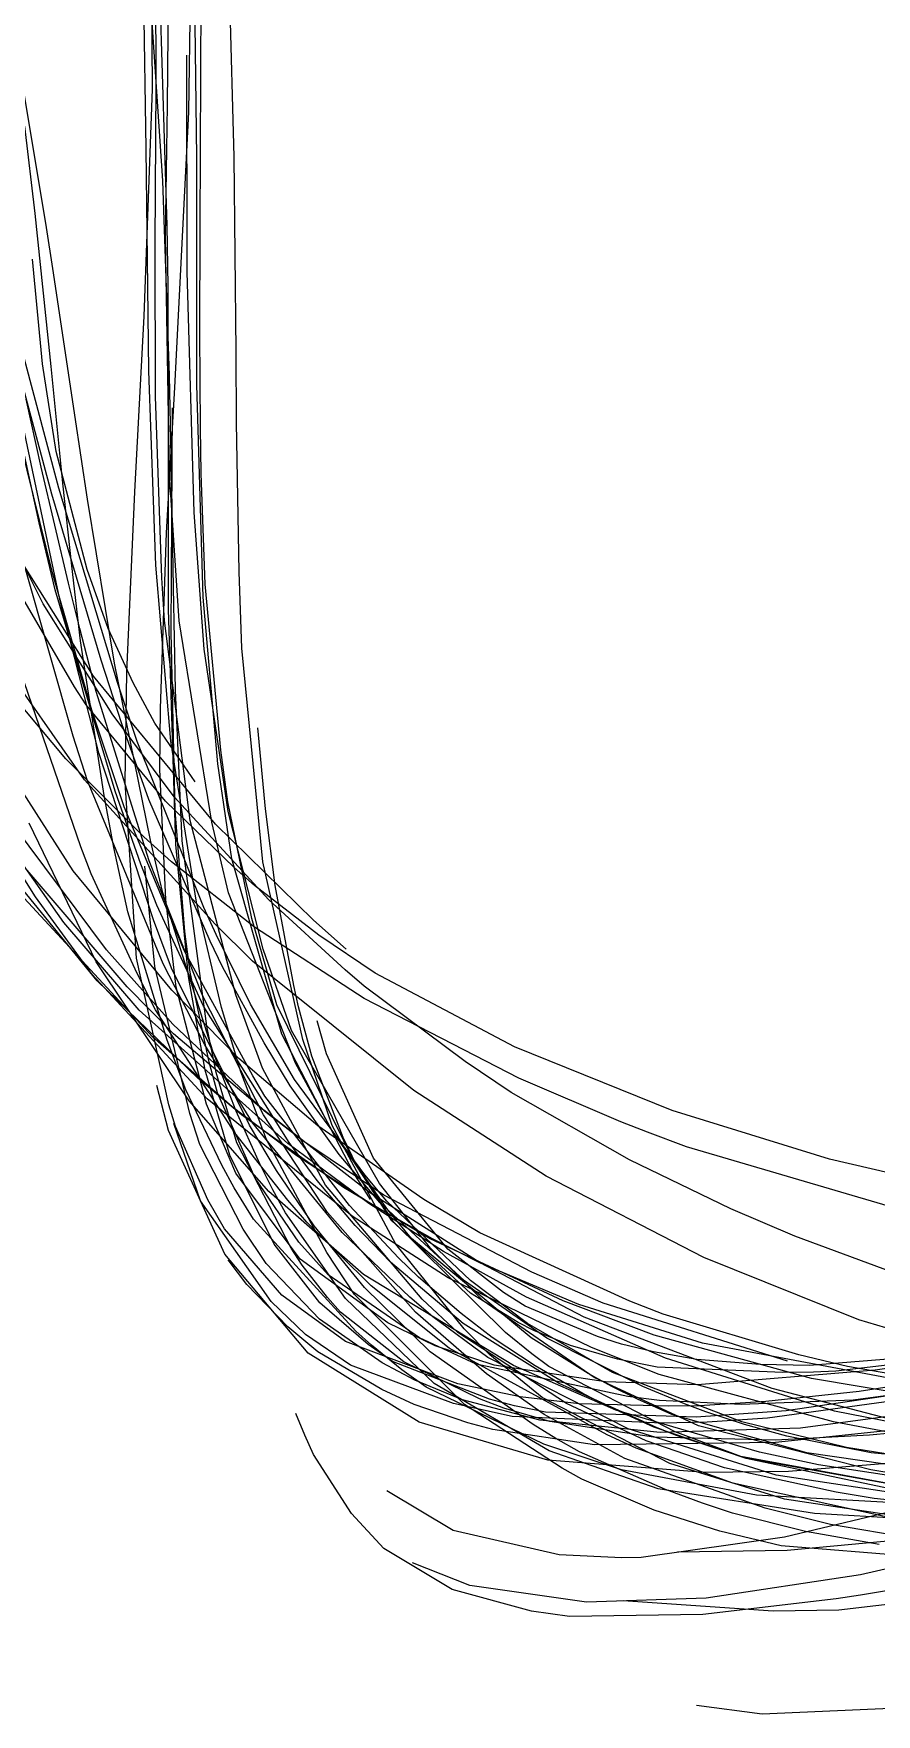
# Model space of a CAD drawing. Header units: metres. Extents: x -663 to 215, y -40 to 703.
# Drawn here: x -326.6 to -258.6, y 292.1 to 427.7 of the extents above; entities that cross this region are included whole.
import ezdxf

# ---------------------------------------------------------------- set-up
doc = ezdxf.new("R2010")
doc.units = ezdxf.units.M

msp = doc.modelspace()

# ---------------------------------------------------------------- linework, layer by layer
for p, q in [((-316.72, 426.72, -2193.24), (-316.99, 446.84, -2179.3)), ((-313.44, 417.73, -2188.88), (-313.7, 439.32, -2176.43)), ((-316.18, 415.86, -2182.14), (-317.65, 438.04, -2173.09)), ((-314.07, 421.41, -2178.37), (-313.87, 437.65, -2171.47)), ((-315.82, 412.27, -2174.89), (-316.58, 436.4, -2163.57)), ((-317.51, 418.44, -2196.61), (-317.79, 434.79, -2185.58)), ((-317.02, 423.27, -2172.87), (-317.09, 435.07, -2167.5)), ((-315.81, 421.97, -2189.8), (-315.68, 433.45, -2182.74)), ((-313.15, 412.11, -2192.72), (-313.08, 433.2, -2179.6)), ((-310.41, 417.79, -2191.85), (-310.8, 431.86, -2182.32)), ((-325.63, 412.45, -2188.87), (-328.01, 426.78, -2177.88)), ((-316.72, 423.64, -2195.35), (-316.72, 426.72, -2193.24)), ((-314.22, 408.51, -2195.91), (-314.24, 426.02, -2184.94)), ((-316.79, 410.74, -2203.99), (-316.72, 423.64, -2195.35)), ((-317.69, 404.93, -2181.44), (-317.02, 423.27, -2172.87)), ((-315.96, 411.33, -2196.31), (-315.81, 421.97, -2189.8)), ((-315.21, 399.18, -2188.26), (-314.07, 421.41, -2178.37)), ((-326.48, 413.24, -2190.91), (-327.32, 420.29, -2185.55)), ((-317.37, 405.04, -2205.45), (-317.51, 418.44, -2196.61)), ((-313.44, 406.47, -2195.37), (-313.44, 417.73, -2188.88)), ((-310.27, 402.09, -2202.42), (-310.41, 417.79, -2191.85)), ((-315.64, 400.16, -2188.86), (-316.18, 415.86, -2182.14)), ((-325.19, 400.89, -2200.27), (-326.48, 413.24, -2190.91)), ((-325, 408.43, -2191.94), (-325.63, 412.45, -2188.87)), ((-315.64, 392.14, -2208.06), (-315.96, 411.33, -2196.31)), ((-315.75, 407.35, -2177.26), (-315.82, 412.27, -2174.89)), ((-313.18, 403.56, -2197.97), (-313.15, 412.11, -2192.72)), ((-316.76, 398.45, -2212.09), (-316.79, 410.74, -2203.99)), ((-325.89, 401.1, -2238.61), (-326.71, 409.53, -2226.83)), ((-323.27, 396.95, -2200.61), (-325, 408.43, -2191.94)), ((-313.66, 389.1, -2207.95), (-314.22, 408.51, -2195.91)), ((-315.71, 396.88, -2182.47), (-315.75, 407.35, -2177.26)), ((-313.42, 399.41, -2199.45), (-313.44, 406.47, -2195.37)), ((-324.57, 391.05, -2206.55), (-328.33, 405.21, -2194.95)), ((-318.45, 390.75, -2188.36), (-317.69, 404.93, -2181.44)), ((-317.3, 400.49, -2208.42), (-317.37, 405.04, -2205.45)), ((-313.14, 395.93, -2202.63), (-313.18, 403.56, -2197.97)), ((-310.23, 396.32, -2206.3), (-310.27, 402.09, -2202.42)), ((-324.48, 382.08, -2216.57), (-328.42, 400.65, -2201.08)), ((-325.15, 390.58, -2208.37), (-327.83, 400.64, -2200.05)), ((-324.79, 394.01, -2248.27), (-325.89, 401.1, -2238.61)), ((-324.24, 391.47, -2207.39), (-325.19, 400.89, -2200.27)), ((-316.74, 384.85, -2218.48), (-317.3, 400.49, -2208.42)), ((-315.88, 387.44, -2193.8), (-315.21, 399.18, -2188.26)), ((-315.44, 391.01, -2192.98), (-315.64, 400.16, -2188.86)), ((-312.93, 382.27, -2209.51), (-313.42, 399.41, -2199.45)), ((-325.99, 392.74, -2206.85), (-327.2, 398.24, -2202.12)), ((-316.25, 383.82, -2221.61), (-316.76, 398.45, -2212.09)), ((-315.48, 384.06, -2193.19), (-315.4, 397.54, -2186.8)), ((-326.15, 388.27, -2215.88), (-327.92, 396.33, -2208.77)), ((-322.25, 390.17, -2205.69), (-323.27, 396.95, -2200.61)), ((-315.71, 394, -2183.93), (-315.71, 396.88, -2182.47)), ((-310.02, 384.31, -2214.4), (-310.23, 396.32, -2206.3)), ((-313.08, 392.25, -2204.88), (-313.14, 395.93, -2202.63)), ((-325.08, 384.21, -2220.44), (-327.64, 394.59, -2211.59)), ((-322.29, 384.49, -2260.67), (-324.79, 394.01, -2248.27)), ((-315.73, 381.28, -2190.73), (-315.71, 394, -2183.93)), ((-323.79, 383.4, -2214.8), (-325.99, 392.74, -2206.85)), ((-314.86, 380.34, -2215.36), (-315.64, 392.14, -2208.06)), ((-312.76, 383.31, -2210.32), (-313.08, 392.25, -2204.88)), ((-319.83, 375.36, -2219.3), (-324.57, 391.05, -2206.55)), ((-323.53, 384.8, -2212.42), (-324.24, 391.47, -2207.39)), ((-319.07, 376.2, -2196), (-318.45, 390.75, -2188.36)), ((-315.31, 383.05, -2196.75), (-315.44, 391.01, -2192.98)), ((-325.83, 381.71, -2244.97), (-329.87, 389.75, -2238.7)), ((-321.16, 377.18, -2219.38), (-325.15, 390.58, -2208.37)), ((-320.09, 376.93, -2215.48), (-322.25, 390.17, -2205.69)), ((-324.87, 382.85, -2220.62), (-326.15, 388.27, -2215.88)), ((-312.85, 378.05, -2214.85), (-313.66, 389.1, -2207.95)), ((-316.36, 373.26, -2201.16), (-315.88, 387.44, -2193.8)), ((-321.77, 375.89, -2248.25), (-327.5, 385, -2241.52)), ((-323.42, 371.04, -2229.77), (-327.29, 384.62, -2218.11)), ((-321.91, 373.15, -2229.65), (-325.08, 384.21, -2220.44)), ((-322.83, 378.73, -2216.98), (-323.53, 384.8, -2212.42)), ((-320.58, 379.72, -2266.65), (-322.29, 384.49, -2260.67)), ((-315.53, 370.64, -2227.53), (-316.74, 384.85, -2218.48)), ((-315.51, 379.42, -2195.52), (-315.48, 384.06, -2193.19)), ((-309.81, 378.14, -2218.59), (-310.02, 384.31, -2214.4)), ((-323.32, 375.02, -2261.26), (-328.41, 383.78, -2251.65)), ((-320.03, 366.61, -2234.45), (-324.87, 382.85, -2220.62)), ((-322.89, 379.73, -2217.9), (-323.79, 383.4, -2214.8)), ((-316.05, 380.38, -2223.85), (-316.25, 383.82, -2221.61)), ((-315.15, 374.74, -2200.95), (-315.31, 383.05, -2196.75)), ((-311.5, 369.92, -2218.57), (-312.76, 383.31, -2210.32)), ((-320.27, 372.83, -2251.46), (-325.83, 381.71, -2244.97)), ((-321.34, 369.69, -2226.68), (-324.48, 382.08, -2216.57)), ((-315.13, 362.3, -2202.38), (-315.73, 381.28, -2190.73)), ((-311.75, 368.81, -2217.71), (-312.93, 382.27, -2209.51)), ((-322.5, 367.51, -2257.58), (-332.03, 381.14, -2248.19)), ((-313.96, 364.22, -2234.33), (-316.05, 380.38, -2223.85)), ((-312.23, 364.1, -2225.78), (-314.86, 380.34, -2215.36)), ((-321.56, 374.65, -2222.16), (-322.89, 379.73, -2217.9)), ((-320.91, 366.25, -2226.29), (-322.83, 378.73, -2216.98)), ((-318.58, 375.34, -2271.97), (-320.58, 379.72, -2266.65)), ((-315.19, 365.05, -2203.78), (-315.51, 379.42, -2195.52)), ((-322.8, 362.11, -2239.29), (-328.26, 378, -2226.15)), ((-319.48, 372.04, -2223.57), (-321.16, 377.18, -2219.38)), ((-310.91, 364.97, -2223.18), (-312.85, 378.05, -2214.85)), ((-308.1, 360.9, -2230.55), (-309.81, 378.14, -2218.59)), ((-311.92, 363.93, -2256.3), (-321.77, 375.89, -2248.25)), ((-317.17, 362.64, -2225.9), (-320.09, 376.93, -2215.48)), ((-319.21, 367.29, -2201.04), (-319.07, 376.2, -2196)), ((-322.37, 373.56, -2262.82), (-323.32, 375.02, -2261.26)), ((-317.28, 360.98, -2233.4), (-321.56, 374.65, -2222.16)), ((-318.26, 370.61, -2223.14), (-319.83, 375.36, -2219.3)), ((-316.81, 372.09, -2275.79), (-318.58, 375.34, -2271.97)), ((-314.62, 362.58, -2207.89), (-315.15, 374.74, -2200.95)), ((-324.02, 369.22, -2258.97), (-328.29, 374.33, -2254.52)), ((-315.96, 365.79, -2270.76), (-322.37, 373.56, -2262.82)), ((-319.31, 365.33, -2236.03), (-321.91, 373.15, -2229.65)), ((-316.41, 368.36, -2203.86), (-316.36, 373.26, -2201.16)), ((-315.26, 366.15, -2256.07), (-320.27, 372.83, -2251.46)), ((-317.31, 365.92, -2228.53), (-319.48, 372.04, -2223.57)), ((-313.56, 367.35, -2281.09), (-316.81, 372.09, -2275.79)), ((-323.42, 360.17, -2259.99), (-330.78, 371.65, -2251.12)), ((-322.27, 367.43, -2232.83), (-323.42, 371.04, -2229.77)), ((-312.86, 357.22, -2233.84), (-318.26, 370.61, -2223.14)), ((-313.47, 357.65, -2235.8), (-315.53, 370.64, -2227.53)), ((-307.88, 365.18, -2201.63), (-308.5, 371.7, -2197.38)), ((-317.72, 362.92, -2264.19), (-324.02, 369.22, -2258.97)), ((-316.94, 356.21, -2237.39), (-321.34, 369.69, -2226.68)), ((-310.93, 365.74, -2221.18), (-311.5, 369.92, -2218.57)), ((-324.18, 356, -2257.02), (-332.84, 368.31, -2248.57)), ((-315.94, 357.85, -2210.33), (-316.41, 368.36, -2203.86)), ((-310.62, 361.14, -2222.55), (-311.75, 368.81, -2217.71)), ((-311.96, 355.86, -2264.8), (-322.5, 367.51, -2257.58)), ((-316.15, 352.65, -2244.96), (-322.27, 367.43, -2232.83)), ((-317.94, 360.7, -2239.39), (-320.03, 366.61, -2234.45)), ((-318.3, 353.12, -2210.3), (-319.21, 367.29, -2201.04)), ((-326.46, 358.07, -2257.9), (-331.44, 365.99, -2252.26)), ((-320.72, 353.79, -2260.03), (-329.44, 365.45, -2251.95)), ((-320.14, 362.06, -2229.41), (-320.91, 366.25, -2226.29)), ((-314.43, 353.68, -2245.28), (-319.31, 365.33, -2236.03)), ((-312.35, 354.5, -2237.68), (-317.31, 365.92, -2228.53)), ((-310.42, 360.43, -2275.94), (-315.96, 365.79, -2270.76)), ((-307.61, 357.83, -2261.44), (-315.26, 366.15, -2256.07)), ((-314.39, 355.26, -2210.35), (-315.19, 365.05, -2203.78)), ((-308.99, 356.31, -2227.22), (-310.93, 365.74, -2221.18)), ((-308.09, 353.85, -2230.57), (-310.91, 364.97, -2223.18)), ((-307.11, 358.99, -2206.01), (-307.88, 365.18, -2201.63)), ((-321.56, 352.82, -2259.88), (-326.96, 364.01, -2251.53)), ((-310.29, 350.16, -2243.62), (-313.96, 364.22, -2234.33)), ((-310.88, 358.39, -2229.57), (-312.23, 364.1, -2225.78)), ((-304.02, 356.19, -2261.09), (-311.92, 363.93, -2256.3)), ((-315.47, 360.89, -2265.84), (-317.72, 362.92, -2264.19)), ((-316.67, 360.43, -2227.51), (-317.17, 362.64, -2225.9)), ((-314.1, 351.64, -2209.92), (-315.13, 362.3, -2202.38)), ((-312.62, 347.64, -2218.37), (-314.62, 362.58, -2207.89)), ((-321.47, 351.29, -2262.31), (-329.93, 361.65, -2253.96)), ((-321.95, 359.92, -2241.07), (-322.8, 362.11, -2239.29)), ((-319, 356.85, -2233.27), (-320.14, 362.06, -2229.41)), ((-312.94, 350.04, -2242.16), (-317.28, 360.98, -2233.4)), ((-306.56, 346.97, -2232.34), (-310.62, 361.14, -2222.55)), ((-304.88, 346.55, -2240.97), (-308.1, 360.9, -2230.55)), ((-319.05, 350.8, -2264.06), (-327.14, 360.23, -2256.6)), ((-315.46, 350.54, -2266.88), (-323.42, 360.17, -2259.99)), ((-318.26, 351.87, -2247.48), (-321.95, 359.92, -2241.07)), ((-316.66, 357.39, -2242.13), (-317.94, 360.7, -2239.39)), ((-316.83, 352.45, -2209.09), (-317.64, 360.54, -2204.18)), ((-316.19, 358.4, -2228.97), (-316.67, 360.43, -2227.51)), ((-308.79, 355.62, -2269.94), (-315.47, 360.89, -2265.84)), ((-308.77, 358.98, -2277.3), (-310.42, 360.43, -2275.94)), ((-312.15, 345.6, -2238.2), (-316.19, 358.4, -2228.97)), ((-305.46, 344.64, -2239.43), (-310.88, 358.39, -2229.57)), ((-303.59, 354.98, -2280.89), (-308.77, 358.98, -2277.3)), ((-305.61, 350.9, -2212.46), (-307.11, 358.99, -2206.01)), ((-317.01, 346.77, -2272.38), (-327.37, 357.97, -2264.76)), ((-321.87, 351.81, -2262.12), (-326.46, 358.07, -2257.9)), ((-315.84, 346.49, -2240.95), (-319, 356.85, -2233.27)), ((-312.9, 349.23, -2248.76), (-316.66, 357.39, -2242.13)), ((-315.1, 350.77, -2215.23), (-315.94, 357.85, -2210.33)), ((-311.44, 349.14, -2241.26), (-313.47, 357.65, -2235.8)), ((-311.88, 355.02, -2235.59), (-312.86, 357.22, -2233.84)), ((-301.46, 352.18, -2264.9), (-307.61, 357.83, -2261.44)), ((-318.1, 348.92, -2261.68), (-324.18, 356, -2257.02)), ((-315.48, 352.31, -2240.45), (-316.94, 356.21, -2237.39)), ((-308.93, 352.87, -2266.57), (-311.96, 355.86, -2264.8)), ((-306.97, 349.35, -2231.86), (-308.99, 356.31, -2227.22)), ((-299.92, 349.85, -2274.23), (-308.79, 355.62, -2269.94)), ((-301.39, 353.84, -2262.5), (-304.02, 356.19, -2261.09)), ((-313.98, 351.98, -2212.72), (-314.39, 355.26, -2210.35)), ((-311.35, 352.42, -2239.34), (-312.35, 354.5, -2237.68)), ((-309.09, 349.4, -2240.04), (-311.88, 355.02, -2235.59)), ((-299.04, 351.92, -2283.51), (-303.59, 354.98, -2280.89)), ((-314.05, 341.61, -2267.6), (-321.56, 352.82, -2259.88)), ((-315.36, 347.78, -2264.05), (-320.72, 353.79, -2260.03)), ((-315.68, 341.29, -2219.81), (-318.3, 353.12, -2210.3)), ((-308.92, 343.62, -2253.06), (-314.43, 353.68, -2245.28)), ((-295.91, 342.43, -2272.28), (-308.93, 352.87, -2266.57)), ((-305.79, 347.29, -2235.13), (-308.09, 353.85, -2230.57)), ((-312.6, 341.77, -2268.39), (-321.87, 351.81, -2262.12)), ((-316.76, 348.94, -2249.77), (-318.26, 351.87, -2247.48)), ((-314, 340.57, -2218.02), (-316.83, 352.45, -2209.09)), ((-312.8, 346.12, -2250.19), (-316.15, 352.65, -2244.96)), ((-309.19, 339.65, -2250.14), (-315.48, 352.31, -2240.45)), ((-312.76, 344.09, -2215.97), (-314.1, 351.64, -2209.92)), ((-312.44, 344.71, -2218.66), (-313.98, 351.98, -2212.72)), ((-308.01, 346.28, -2244.2), (-311.35, 352.42, -2239.34)), ((-299.93, 350.87, -2265.69), (-301.46, 352.18, -2264.9)), ((-287.79, 345.95, -2288.17), (-299.04, 351.92, -2283.51)), ((-313.34, 343.44, -2268.38), (-321.47, 351.29, -2262.31)), ((-315.32, 347.02, -2266.96), (-319.05, 350.8, -2264.06)), ((-310.03, 345.03, -2270.62), (-315.46, 350.54, -2266.88)), ((-312.66, 341.34, -2222.98), (-315.1, 350.77, -2215.23)), ((-308.12, 344.25, -2247.59), (-310.29, 350.16, -2243.62)), ((-305.23, 349.2, -2213.89), (-305.61, 350.9, -2212.46)), ((-291.78, 344.79, -2269.22), (-299.93, 350.87, -2265.69)), ((-306.09, 338.17, -2268.47), (-318.1, 348.92, -2261.68)), ((-310.36, 339.01, -2257.33), (-316.76, 348.94, -2249.77)), ((-308.06, 340.46, -2249.67), (-312.94, 350.04, -2242.16)), ((-305.99, 338.23, -2257.5), (-312.9, 349.23, -2248.76)), ((-309.87, 343.95, -2244.62), (-311.44, 349.14, -2241.26)), ((-305.54, 343.32, -2244.85), (-309.09, 349.4, -2240.04)), ((-300.69, 336.56, -2241.3), (-306.97, 349.35, -2231.86)), ((-304.16, 345.2, -2217.49), (-305.23, 349.2, -2213.89)), ((-287.43, 343.44, -2278.81), (-299.92, 349.85, -2274.23)), ((-308.03, 340.85, -2268.53), (-315.36, 347.78, -2264.05)), ((-311.86, 343.9, -2221.31), (-312.62, 347.64, -2218.37)), ((-302.96, 345.4, -2218.03), (-303.73, 348.06, -2215.66)), ((-310.57, 341.12, -2275.96), (-317.01, 346.77, -2272.38)), ((-314.32, 342.49, -2243.91), (-315.84, 346.49, -2240.95)), ((-307.83, 340.65, -2271.75), (-315.32, 347.02, -2266.96)), ((-308.9, 339.8, -2255.17), (-312.8, 346.12, -2250.19)), ((-305.89, 342.81, -2246.95), (-308.01, 346.28, -2244.2)), ((-300.77, 335.76, -2241.23), (-306.56, 346.97, -2232.34)), ((-298.69, 334.93, -2244.68), (-305.79, 347.29, -2235.13)), ((-302.51, 339.62, -2246.23), (-304.88, 346.55, -2240.97)), ((-311.76, 342.26, -2220.82), (-312.44, 344.71, -2218.66)), ((-310.26, 340.77, -2241.7), (-312.15, 345.6, -2238.2)), ((-303.67, 339.59, -2274.18), (-310.03, 345.03, -2270.62)), ((-302.52, 339.17, -2243.64), (-305.46, 344.64, -2239.43)), ((-301.63, 338.65, -2224.26), (-304.16, 345.2, -2217.49)), ((-299.16, 336.98, -2226.88), (-302.96, 345.4, -2218.03)), ((-288.05, 342.28, -2270.64), (-291.78, 344.79, -2269.22)), ((-275.05, 340.81, -2291.75), (-287.79, 345.95, -2288.17)), ((-309.84, 340.47, -2270.64), (-313.34, 343.44, -2268.38)), ((-310.76, 337.22, -2222.3), (-312.76, 344.09, -2215.97)), ((-310.21, 338.22, -2226.29), (-311.86, 343.9, -2221.31)), ((-307.81, 338.47, -2248.22), (-309.87, 343.95, -2244.62)), ((-307.93, 341.98, -2254.31), (-308.92, 343.62, -2253.06)), ((-303.05, 334.79, -2254.22), (-308.12, 344.25, -2247.59)), ((-299.88, 335.62, -2250.96), (-305.54, 343.32, -2244.85)), ((-279.2, 339.92, -2281.3), (-287.43, 343.44, -2278.81)), ((-315.71, 339.22, -2227.36), (-316.66, 342.84, -2224.17)), ((-311.41, 336.42, -2248.44), (-314.32, 342.49, -2243.91)), ((-308.72, 335.35, -2227.86), (-311.76, 342.26, -2220.82)), ((-301.12, 333.14, -2261.03), (-307.93, 341.98, -2254.31)), ((-301.93, 337.28, -2251.33), (-305.89, 342.81, -2246.95)), ((-285.23, 335.51, -2275.84), (-295.91, 342.43, -2272.28)), ((-278.51, 336.84, -2273.69), (-288.05, 342.28, -2270.64)), ((-315.15, 339.52, -2221.36), (-315.68, 341.29, -2219.81)), ((-307.63, 334.29, -2272.37), (-314.05, 341.61, -2267.6)), ((-313.18, 338.09, -2220.1), (-314, 340.57, -2218.02)), ((-310.28, 335.76, -2228.4), (-312.66, 341.34, -2222.98)), ((-300.88, 332.3, -2273.96), (-312.6, 341.77, -2268.39)), ((-305.36, 337.17, -2278.35), (-310.57, 341.12, -2275.96)), ((-308.34, 336.52, -2244.78), (-310.26, 340.77, -2241.7)), ((-299.49, 334.21, -2272.72), (-308.03, 340.85, -2268.53)), ((-304.88, 338.38, -2273.43), (-307.83, 340.65, -2271.75)), ((-262.35, 336.89, -2294.24), (-275.05, 340.81, -2291.75)), ((-311.18, 329.22, -2237.28), (-315.71, 339.22, -2227.36)), ((-313.13, 333.53, -2222.98), (-315.28, 339.76, -2217.32)), ((-312.54, 333.62, -2227.25), (-315.15, 339.52, -2221.36)), ((-301.58, 334.6, -2275.04), (-309.84, 340.47, -2270.64)), ((-307.01, 335.97, -2252.94), (-309.19, 339.65, -2250.14)), ((-301.7, 330.98, -2262.02), (-308.9, 339.8, -2255.17)), ((-302.89, 332.58, -2255.76), (-308.06, 340.46, -2249.67)), ((-295.12, 333.65, -2277.96), (-303.67, 339.59, -2274.18)), ((-297.37, 330.03, -2254.04), (-302.51, 339.62, -2246.23)), ((-277.05, 339.06, -2281.9), (-279.2, 339.92, -2281.3)), ((-309.69, 331.23, -2226.87), (-313.18, 338.09, -2220.1)), ((-306.08, 333.58, -2261.38), (-310.36, 339.01, -2257.33)), ((-305.83, 329.71, -2235.5), (-310.21, 338.22, -2226.29)), ((-302.95, 329.37, -2254.42), (-307.81, 338.47, -2248.22)), ((-299.54, 333.32, -2271.48), (-306.09, 338.17, -2268.47)), ((-303.73, 335.18, -2259.9), (-305.99, 338.23, -2257.5)), ((-298.34, 334, -2276.66), (-304.88, 338.38, -2273.43)), ((-298.02, 332.81, -2248.96), (-302.52, 339.17, -2243.64)), ((-300.52, 336.35, -2226.86), (-301.63, 338.65, -2224.26)), ((-273.91, 337.88, -2282.74), (-277.05, 339.06, -2281.9)), ((-257.6, 333.09, -2286.35), (-273.91, 337.88, -2282.74)), ((-307.19, 330.02, -2230.32), (-310.76, 337.22, -2222.3)), ((-307.29, 334.42, -2246.31), (-308.34, 336.52, -2244.78)), ((-299.23, 333.19, -2280.69), (-305.36, 337.17, -2278.35)), ((-298.66, 333.39, -2254.42), (-301.93, 337.28, -2251.33)), ((-297.56, 331.84, -2245.1), (-300.69, 336.56, -2241.3)), ((-293.17, 329.64, -2237.02), (-299.16, 336.98, -2226.88)), ((-270.32, 332.89, -2275.92), (-278.51, 336.84, -2273.69)), ((-248.68, 333.72, -2296.16), (-262.35, 336.89, -2294.24)), ((-310.41, 334.57, -2249.82), (-311.41, 336.42, -2248.44)), ((-305.1, 328.83, -2236.97), (-310.28, 335.76, -2228.4)), ((-305.2, 330.19, -2234.1), (-308.72, 335.35, -2227.86)), ((-303.97, 331.51, -2256.3), (-307.01, 335.97, -2252.94)), ((-300.66, 331.55, -2262.76), (-303.73, 335.18, -2259.9)), ((-299.42, 333.64, -2243.03), (-300.77, 335.76, -2241.23)), ((-297.68, 331.92, -2232.56), (-300.52, 336.35, -2226.86)), ((-298.1, 333.49, -2252.66), (-299.88, 335.62, -2250.96)), ((-272.51, 328.96, -2279.14), (-285.23, 335.51, -2275.84)), ((-308.87, 332.04, -2251.73), (-310.41, 334.57, -2249.82)), ((-299.97, 327.57, -2276.6), (-307.63, 334.29, -2272.37)), ((-306.28, 332.56, -2247.68), (-307.29, 334.42, -2246.31)), ((-295.23, 325.59, -2261.26), (-303.05, 334.79, -2254.22)), ((-294.59, 330.45, -2278.16), (-301.58, 334.6, -2275.04)), ((-290.57, 328.53, -2276.29), (-299.49, 334.21, -2272.72)), ((-294.56, 329.72, -2249.14), (-298.69, 334.93, -2244.68)), ((-286.4, 327.78, -2281.34), (-298.34, 334, -2276.66)), ((-307.44, 325.4, -2232.81), (-313.13, 333.53, -2222.98)), ((-311.2, 331.27, -2229.85), (-312.54, 333.62, -2227.25)), ((-301.44, 325.65, -2252.89), (-306.28, 332.56, -2247.68)), ((-304.55, 331.81, -2262.7), (-306.08, 333.58, -2261.38)), ((-295.79, 324.55, -2261.98), (-302.89, 332.58, -2255.76)), ((-297.15, 328.93, -2264.24), (-301.12, 333.14, -2261.03)), ((-293.51, 329.45, -2273.89), (-299.54, 333.32, -2271.48)), ((-294.41, 330.46, -2282.28), (-299.23, 333.19, -2280.69)), ((-291.83, 327.08, -2259.58), (-298.66, 333.39, -2254.42)), ((-291.35, 327.11, -2257.92), (-298.1, 333.49, -2252.66)), ((-296.1, 330.48, -2251.02), (-298.02, 332.81, -2248.96)), ((-290.58, 330.94, -2279.69), (-295.12, 333.65, -2277.96)), ((-265.16, 330.68, -2277.2), (-270.32, 332.89, -2275.92)), ((-306.58, 325.91, -2237.05), (-311.2, 331.27, -2229.85)), ((-307.84, 328.48, -2229.94), (-309.69, 331.23, -2226.87)), ((-300.61, 323.02, -2258.87), (-308.87, 332.04, -2251.73)), ((-299.36, 326.66, -2266.48), (-304.55, 331.81, -2262.7)), ((-299.89, 326.53, -2260.08), (-303.97, 331.51, -2256.3)), ((-293.13, 327.32, -2276.83), (-300.88, 332.3, -2273.96)), ((-297.8, 328.57, -2265.11), (-300.66, 331.55, -2262.76)), ((-291.35, 326.08, -2242.35), (-297.68, 331.92, -2232.56)), ((-288.51, 322.89, -2253.62), (-297.56, 331.84, -2245.1)), ((-303.51, 325.29, -2236.76), (-307.19, 330.02, -2230.32)), ((-304.93, 328.33, -2237.15), (-305.83, 329.71, -2235.5)), ((-302.83, 327.56, -2237.7), (-305.2, 330.19, -2234.1)), ((-296.24, 325.75, -2266.1), (-301.7, 330.98, -2262.02)), ((-291.85, 323.21, -2260.17), (-297.37, 330.03, -2254.04)), ((-286.45, 322.48, -2259.37), (-296.1, 330.48, -2251.02)), ((-283.85, 325.45, -2282.07), (-294.59, 330.45, -2278.16)), ((-290.32, 325.47, -2253.13), (-294.56, 329.72, -2249.14)), ((-290.52, 328.49, -2283.42), (-294.41, 330.46, -2282.28)), ((-278.49, 325.43, -2283.34), (-290.58, 330.94, -2279.69)), ((-257.31, 327.78, -2278.98), (-265.16, 330.68, -2277.2)), ((-304.44, 321.22, -2246.84), (-311.18, 329.22, -2237.28)), ((-309.4, 326.78, -2240.61), (-310.89, 328.78, -2238.23)), ((-303.52, 323.99, -2235.92), (-307.84, 328.48, -2229.94)), ((-298.01, 323.69, -2245.84), (-305.1, 328.83, -2236.97)), ((-300.7, 325.98, -2256.82), (-302.95, 329.37, -2254.42)), ((-291.93, 323.63, -2269.07), (-297.8, 328.57, -2265.11)), ((-295.54, 327.37, -2265.44), (-297.15, 328.93, -2264.24)), ((-286.83, 325.75, -2276.2), (-293.51, 329.45, -2273.89)), ((-288.68, 326.13, -2243.23), (-293.17, 329.64, -2237.02)), ((-282.17, 324.14, -2279.1), (-290.57, 328.53, -2276.29)), ((-282.6, 325.17, -2285.42), (-290.52, 328.49, -2283.42)), ((-259.98, 323.93, -2281.78), (-272.51, 328.96, -2279.14)), ((-302.89, 325.73, -2240.54), (-304.93, 328.33, -2237.15)), ((-295.46, 322.48, -2246.62), (-302.83, 327.56, -2237.7)), ((-287.86, 320.25, -2281.34), (-299.97, 327.57, -2276.6)), ((-292.09, 324.43, -2267.73), (-295.54, 327.37, -2265.44)), ((-281.56, 321.69, -2280.2), (-293.13, 327.32, -2276.83)), ((-285.17, 322.45, -2263.59), (-291.83, 327.08, -2259.58)), ((-286.74, 323.64, -2260.92), (-291.35, 327.11, -2257.92)), ((-280.63, 325.27, -2283.3), (-286.4, 327.78, -2281.34)), ((-306.08, 323.35, -2245.16), (-309.4, 326.78, -2240.61)), ((-301.43, 322.17, -2243.57), (-306.58, 325.91, -2237.05)), ((-301.83, 324.55, -2242.2), (-302.89, 325.73, -2240.54)), ((-294.27, 318.79, -2258.52), (-301.44, 325.65, -2252.89)), ((-291.82, 317.1, -2263.82), (-300.7, 325.98, -2256.82)), ((-294.59, 321.35, -2264.06), (-299.89, 326.53, -2260.08)), ((-293.06, 321.63, -2270.2), (-299.36, 326.66, -2266.48)), ((-294.37, 324.16, -2267.35), (-296.24, 325.75, -2266.1)), ((-287.48, 323.71, -2247.42), (-291.35, 326.08, -2242.35)), ((-286.93, 325.03, -2245.46), (-288.68, 326.13, -2243.23)), ((-275.59, 320.83, -2279.44), (-286.83, 325.75, -2276.2)), ((-304.65, 322.75, -2236.74), (-307.44, 325.4, -2232.81)), ((-299.61, 321.92, -2242.4), (-303.51, 325.29, -2236.76)), ((-296.72, 320.54, -2248.93), (-301.83, 324.55, -2242.2)), ((-290.06, 319.57, -2265.93), (-295.79, 324.55, -2261.98)), ((-292.35, 322.9, -2263.45), (-295.23, 325.59, -2261.26)), ((-289.58, 322.51, -2269.24), (-292.09, 324.43, -2267.73)), ((-281.35, 319.28, -2260.11), (-290.32, 325.47, -2253.13)), ((-281.09, 322.59, -2251.93), (-286.93, 325.03, -2245.46)), ((-276.51, 322.68, -2284.37), (-283.85, 325.45, -2282.07)), ((-272.61, 322.03, -2287.53), (-282.6, 325.17, -2285.42)), ((-265.74, 320.59, -2287.5), (-280.63, 325.27, -2283.3)), ((-275.79, 324.37, -2284.07), (-278.49, 325.43, -2283.34)), ((-264.84, 321.11, -2286.65), (-275.79, 324.37, -2284.07)), ((-303.66, 321.34, -2248.1), (-306.08, 323.35, -2245.16)), ((-298.46, 320.46, -2241.8), (-303.52, 323.99, -2235.92)), ((-299.34, 321.87, -2259.81), (-300.61, 323.02, -2258.87)), ((-294.19, 321.83, -2249.99), (-298.01, 323.69, -2245.84)), ((-289.93, 320.89, -2269.97), (-294.37, 324.16, -2267.35)), ((-284.17, 318.78, -2273.19), (-291.93, 323.63, -2269.07)), ((-289.77, 321.1, -2262.19), (-291.85, 323.21, -2260.17)), ((-286.24, 323.07, -2248.96), (-287.48, 323.71, -2247.42)), ((-279.88, 319.68, -2264.62), (-286.74, 323.64, -2260.92)), ((-283.26, 321.85, -2252.37), (-286.24, 323.07, -2248.96)), ((-266.98, 318.37, -2283.15), (-282.17, 324.14, -2279.1)), ((-246.81, 319.95, -2284.14), (-259.98, 323.93, -2281.78)), ((-301.04, 320.27, -2241.15), (-304.65, 322.75, -2236.74)), ((-292.35, 318.76, -2252.72), (-301.43, 322.17, -2243.57)), ((-297.63, 320.57, -2245), (-299.61, 321.92, -2242.4)), ((-296.89, 319.9, -2261.47), (-299.34, 321.87, -2259.81)), ((-290.87, 320.35, -2251.37), (-295.46, 322.48, -2246.62)), ((-289.44, 320.27, -2254.59), (-294.19, 321.83, -2249.99)), ((-280.3, 314.63, -2275.76), (-293.06, 321.63, -2270.2)), ((-283.6, 317.16, -2268.8), (-292.35, 322.9, -2263.45)), ((-286.13, 320.2, -2271.11), (-289.58, 322.51, -2269.24)), ((-286.38, 321.18, -2255.42), (-288.51, 322.89, -2253.62)), ((-281.84, 319.6, -2262.87), (-286.45, 322.48, -2259.37)), ((-277.42, 318.54, -2267.36), (-285.17, 322.45, -2263.59)), ((-279.47, 320.75, -2256.32), (-283.26, 321.85, -2252.37)), ((-276.1, 319.52, -2281.58), (-281.56, 321.69, -2280.2)), ((-279.15, 321.97, -2253.92), (-281.09, 322.59, -2251.93)), ((-276.56, 321.33, -2256.42), (-279.15, 321.97, -2253.92)), ((-263.8, 319.19, -2287.76), (-276.51, 322.68, -2284.37)), ((-257.27, 319.15, -2290.33), (-272.61, 322.03, -2287.53)), ((-295.48, 315.66, -2255.59), (-304.44, 321.22, -2246.84)), ((-298.5, 318.29, -2253.37), (-303.66, 321.34, -2248.1)), ((-292.71, 317.16, -2249.32), (-301.04, 320.27, -2241.15)), ((-295.84, 319.05, -2244.56), (-298.46, 320.46, -2241.8)), ((-289.82, 317.53, -2253.46), (-297.63, 320.57, -2245)), ((-290.61, 317.55, -2255.57), (-296.72, 320.54, -2248.93)), ((-286.29, 315.47, -2268.86), (-294.59, 321.35, -2264.06)), ((-278.64, 317.74, -2261.49), (-290.87, 320.35, -2251.37)), ((-278.6, 315.12, -2275.05), (-289.93, 320.89, -2269.97)), ((-285.56, 317.65, -2265.74), (-289.77, 321.1, -2262.19)), ((-280.43, 318.91, -2262), (-289.44, 320.27, -2254.59)), ((-279.6, 316.62, -2283.9), (-287.86, 320.25, -2281.34)), ((-285.02, 320.16, -2256.54), (-286.38, 321.18, -2255.42)), ((-282.28, 317.99, -2272.98), (-286.13, 320.2, -2271.11)), ((-276.27, 320.11, -2259.39), (-279.47, 320.75, -2256.32)), ((-273.07, 320.73, -2259.55), (-276.56, 321.33, -2256.42)), ((-261.96, 316.55, -2282.69), (-275.59, 320.83, -2279.44)), ((-267.97, 320.32, -2263.71), (-273.07, 320.73, -2259.55)), ((-263.97, 320.25, -2266.71), (-267.97, 320.32, -2263.71)), ((-260.92, 320.15, -2287.51), (-264.84, 321.11, -2286.65)), ((-253.36, 321.08, -2273.53), (-263.97, 320.25, -2266.71)), ((-252.19, 320.91, -2276.61), (-261.86, 319.79, -2270.63)), ((-249.49, 321.17, -2280.55), (-258.66, 319.85, -2275.83)), ((-294.93, 318.49, -2262.69), (-296.89, 319.9, -2261.47)), ((-291.98, 317.46, -2248.29), (-295.84, 319.05, -2244.56)), ((-285.39, 316.28, -2268.64), (-290.06, 319.57, -2265.93)), ((-274.82, 314.88, -2263.72), (-285.02, 320.16, -2256.54)), ((-279.92, 318.55, -2264.24), (-281.84, 319.6, -2262.87)), ((-272.93, 315.36, -2265.7), (-281.35, 319.28, -2260.11)), ((-273.01, 318.67, -2267.32), (-280.43, 318.91, -2262)), ((-269.45, 315.7, -2269.16), (-279.88, 319.68, -2264.62)), ((-266.12, 319.67, -2267.54), (-276.27, 320.11, -2259.39)), ((-262.04, 315.7, -2284.59), (-276.1, 319.52, -2281.58)), ((-258.66, 319.85, -2275.83), (-273.01, 318.67, -2267.32)), ((-263.64, 319.71, -2269.37), (-266.12, 319.67, -2267.54)), ((-249.07, 316.71, -2291.15), (-263.8, 319.19, -2287.76)), ((-261.86, 319.79, -2270.63), (-263.64, 319.71, -2269.37)), ((-251.09, 318.46, -2289.48), (-260.92, 320.15, -2287.51)), ((-245.63, 319.43, -2280.47), (-260.44, 317.45, -2273.27)), ((-251.7, 319.44, -2279.45), (-259.96, 318.15, -2275.28)), ((-295.88, 317.09, -2255.78), (-298.5, 318.29, -2253.37)), ((-285.42, 313.88, -2267.34), (-294.93, 318.49, -2262.69)), ((-285, 313.36, -2263.84), (-294.27, 318.79, -2258.52)), ((-287.33, 317.7, -2257.12), (-292.35, 318.76, -2252.72)), ((-288.65, 316.79, -2257.54), (-290.61, 317.55, -2255.57)), ((-287.78, 316.98, -2255.47), (-289.82, 317.53, -2253.46)), ((-282.57, 317.13, -2260.91), (-287.33, 317.7, -2257.12)), ((-275.25, 312.33, -2272.54), (-285.56, 317.65, -2265.74)), ((-276.27, 315.2, -2276.56), (-284.17, 318.78, -2273.19)), ((-280.56, 317.08, -2273.77), (-282.28, 317.99, -2272.98)), ((-277.85, 317.51, -2265.67), (-279.92, 318.55, -2264.24)), ((-276.07, 317.42, -2263.42), (-278.64, 317.74, -2261.49)), ((-275.08, 316.29, -2267.51), (-277.85, 317.51, -2265.67)), ((-274.06, 317.15, -2268.82), (-277.42, 318.54, -2267.36)), ((-259.96, 318.15, -2275.28), (-267.49, 317.32, -2271.04)), ((-255.06, 317.69, -2273.02), (-267.36, 315.99, -2266.92)), ((-253.7, 314.92, -2286.1), (-266.98, 318.37, -2283.15)), ((-256.16, 318, -2277.39), (-265.87, 316.59, -2271.87)), ((-304.72, 314.62, -2237.22), (-305.44, 316.37, -2235.88)), ((-291.56, 315.61, -2259.32), (-295.88, 317.09, -2255.78)), ((-287.98, 316.13, -2253.36), (-292.71, 317.16, -2249.32)), ((-285.73, 315.82, -2253.64), (-291.98, 317.46, -2248.29)), ((-283.93, 311.95, -2268.65), (-291.82, 317.1, -2263.82)), ((-284.93, 315.71, -2260.97), (-288.65, 316.79, -2257.54)), ((-275.89, 315.57, -2261.79), (-287.98, 316.13, -2253.36)), ((-285.28, 316.46, -2257.8), (-287.78, 316.98, -2255.47)), ((-278.89, 312.72, -2271.8), (-285.39, 316.28, -2268.64)), ((-273.11, 316.07, -2267.11), (-285.28, 316.46, -2257.8)), ((-277.17, 314.16, -2272.11), (-283.6, 317.16, -2268.8)), ((-275.33, 316.95, -2266.05), (-282.57, 317.13, -2260.91)), ((-276.54, 315.27, -2275.45), (-280.56, 317.08, -2273.77)), ((-268.02, 313.25, -2286.87), (-279.6, 316.62, -2283.9)), ((-269.48, 317.1, -2267.91), (-276.07, 317.42, -2263.42)), ((-272.86, 316.99, -2267.7), (-275.33, 316.95, -2266.05)), ((-264.19, 313.2, -2273.86), (-275.08, 316.29, -2267.51)), ((-272.34, 316.5, -2269.53), (-274.06, 317.15, -2268.82)), ((-265.87, 316.59, -2271.87), (-273.11, 316.07, -2267.11)), ((-267.49, 317.32, -2271.04), (-272.86, 316.99, -2267.7)), ((-269.21, 315.48, -2270.76), (-272.34, 316.5, -2269.53)), ((-260.44, 317.45, -2273.27), (-269.48, 317.1, -2267.91)), ((-250.75, 317.03, -2274.57), (-264.7, 315.18, -2267.58)), ((-245.68, 313.39, -2285.99), (-261.96, 316.55, -2282.69)), ((-285.1, 312.6, -2263), (-295.48, 315.66, -2255.59)), ((-289.54, 315.06, -2260.87), (-291.56, 315.61, -2259.32)), ((-281.32, 313.84, -2266.28), (-289.54, 315.06, -2260.87)), ((-284.45, 314.34, -2269.81), (-286.29, 315.47, -2268.86)), ((-276.04, 314.84, -2260.68), (-285.73, 315.82, -2253.64)), ((-276.56, 314.46, -2267.59), (-284.93, 315.71, -2260.97)), ((-266.67, 311.39, -2279.2), (-278.6, 315.12, -2275.05)), ((-269.18, 312.76, -2278.11), (-276.54, 315.27, -2275.45)), ((-274.71, 314.59, -2277.18), (-276.27, 315.2, -2276.56)), ((-264.7, 315.18, -2267.58), (-276.04, 314.84, -2260.68)), ((-272.24, 315.66, -2264.08), (-275.89, 315.57, -2261.79)), ((-269.08, 312.74, -2267.34), (-274.82, 314.88, -2263.72)), ((-259.01, 311.82, -2273.48), (-272.93, 315.36, -2265.7)), ((-267.36, 315.99, -2266.92), (-272.24, 315.66, -2264.08)), ((-261, 313.63, -2272.29), (-269.45, 315.7, -2269.16)), ((-265.81, 314.54, -2272), (-269.21, 315.48, -2270.76)), ((-255.72, 315.19, -2278.36), (-266.71, 314.03, -2273.76)), ((-255.3, 314.4, -2285.91), (-262.04, 315.7, -2284.59)), ((-253.74, 315.11, -2281.41), (-259.12, 314.61, -2278.54)), ((-304.01, 313.05, -2238.49), (-304.72, 314.62, -2237.22)), ((-279.15, 311.81, -2269.89), (-285.42, 313.88, -2267.34)), ((-282.54, 313.27, -2270.75), (-284.45, 314.34, -2269.81)), ((-266.71, 314.03, -2273.76), (-281.32, 313.84, -2266.28)), ((-277.98, 313.57, -2276.65), (-280.3, 314.63, -2275.76)), ((-270.16, 310.74, -2279.29), (-277.98, 313.57, -2276.65)), ((-270.83, 311.98, -2275.01), (-277.17, 314.16, -2272.11)), ((-266.71, 314.22, -2274.13), (-276.56, 314.46, -2267.59)), ((-269.53, 312.9, -2279.04), (-274.71, 314.59, -2277.18)), ((-259.12, 314.61, -2278.54), (-266.71, 314.22, -2274.13)), ((-258.99, 313.18, -2274.29), (-265.81, 314.54, -2272)), ((-254.29, 312.55, -2274.56), (-261, 313.63, -2272.29)), ((-300.95, 308.28, -2243.11), (-304.01, 313.05, -2238.49)), ((-272.42, 311.59, -2269.8), (-285.1, 312.6, -2263)), ((-276.18, 310.28, -2267.82), (-285, 313.36, -2263.84)), ((-275.61, 310.22, -2273.7), (-282.54, 313.27, -2270.75)), ((-267.55, 308.71, -2276.16), (-278.89, 312.72, -2271.8)), ((-266, 309.46, -2277.52), (-275.25, 312.33, -2272.54)), ((-256.3, 310.46, -2283.01), (-269.53, 312.9, -2279.04)), ((-254.74, 310.17, -2282.42), (-269.18, 312.76, -2278.11)), ((-256.57, 310.1, -2274.25), (-269.08, 312.74, -2267.34)), ((-263.24, 312.21, -2288), (-268.02, 313.25, -2286.87)), ((-257.74, 312.32, -2275.96), (-265.66, 311.69, -2272.85)), ((-253.82, 311.68, -2279.16), (-264.19, 313.2, -2273.86)), ((-255.53, 311.05, -2289.69), (-263.24, 312.21, -2288)), ((-246.81, 312.08, -2277.94), (-258.99, 313.18, -2274.29)), ((-282.35, 311.07, -2269.54), (-283.93, 311.95, -2268.65)), ((-276.52, 308.56, -2272.51), (-282.35, 311.07, -2269.54)), ((-268.25, 309.77, -2273.63), (-279.15, 311.81, -2269.89)), ((-265.66, 311.69, -2272.85), (-272.42, 311.59, -2269.8)), ((-261.83, 310.01, -2278.65), (-270.83, 311.98, -2275.01)), ((-256.94, 307.83, -2283.05), (-270.16, 310.74, -2279.29)), ((-251.8, 309.13, -2283.42), (-266.67, 311.39, -2279.2)), ((-254.84, 311.11, -2275.65), (-259.01, 311.82, -2273.48)), ((-292.73, 306.91, -2250.46), (-298.1, 310.11, -2244.27)), ((-263.57, 308.29, -2272.49), (-276.18, 310.28, -2267.82)), ((-272.62, 309.12, -2274.86), (-275.61, 310.22, -2273.7)), ((-254.14, 309, -2277.83), (-268.25, 309.77, -2273.63)), ((-254.22, 307.66, -2282.87), (-266, 309.46, -2277.52)), ((-258.75, 309.5, -2279.83), (-261.83, 310.01, -2278.65)), ((-252.03, 308.8, -2282.27), (-258.75, 309.5, -2279.83)), ((-298.34, 305.47, -2246.44), (-300.95, 308.28, -2243.11)), ((-271.22, 306.86, -2274.96), (-276.52, 308.56, -2272.51)), ((-270.18, 308.33, -2275.76), (-272.62, 309.12, -2274.86)), ((-264.3, 306.85, -2277.75), (-270.18, 308.33, -2275.76)), ((-262.28, 307.39, -2277.94), (-267.55, 308.71, -2276.16)), ((-255.48, 308.89, -2274.39), (-265.98, 306.39, -2269.73)), ((-256.22, 307.87, -2274.94), (-263.57, 308.29, -2272.49)), ((-284.18, 304.96, -2258.21), (-292.73, 306.91, -2250.46)), ((-266.27, 305.69, -2277.08), (-271.22, 306.86, -2274.96)), ((-258.34, 305.78, -2279.61), (-264.3, 306.85, -2277.75)), ((-254.79, 306.13, -2280.24), (-262.28, 307.39, -2277.94)), ((-243.85, 307.02, -2273.69), (-259.86, 303.34, -2268.58)), ((-292.82, 302.16, -2251.95), (-298.34, 305.47, -2246.44)), ((-265.98, 306.39, -2269.73), (-277.57, 304.73, -2263.16)), ((-265.78, 305.31, -2270.48), (-274.62, 305.18, -2265.73)), ((-250.75, 304.42, -2282.98), (-266.27, 305.69, -2277.08)), ((-255.42, 306.26, -2274.92), (-265.78, 305.31, -2270.48)), ((-291.39, 302.48, -2252.7), (-296.02, 304.3, -2249.01)), ((-279.12, 304.71, -2262.06), (-284.18, 304.96, -2258.21)), ((-277.57, 304.73, -2263.16), (-279.12, 304.71, -2262.06)), ((-259.86, 303.34, -2268.58), (-272.31, 301.45, -2263.56)), ((-253.62, 302.73, -2271.92), (-259.87, 301.69, -2269.76)), ((-286.41, 300.42, -2256.91), (-292.82, 302.16, -2251.95)), ((-281.98, 301.14, -2258.67), (-291.39, 302.48, -2252.7)), ((-272.31, 301.45, -2263.56), (-281.98, 301.14, -2258.67)), ((-266.91, 300.42, -2263.97), (-279.02, 301.24, -2256.7)), ((-261.83, 301.41, -2269.02), (-272.59, 300.15, -2264.6)), ((-259.87, 301.69, -2269.76), (-261.83, 301.41, -2269.02)), ((-244.47, 302.51, -2273.85), (-261.61, 300.49, -2266.75)), ((-283.36, 299.98, -2258.96), (-286.41, 300.42, -2256.91)), ((-272.59, 300.15, -2264.6), (-283.36, 299.98, -2258.96)), ((-261.61, 300.49, -2266.75), (-266.91, 300.42, -2263.97)), ((-267.79, 292.08, -2249.96), (-273.1, 292.8, -2246.76)), ((-253.77, 292.71, -2257.03), (-267.79, 292.08, -2249.96))]:
    msp.add_line(p, q)

doc.saveas('drawing.dxf')
